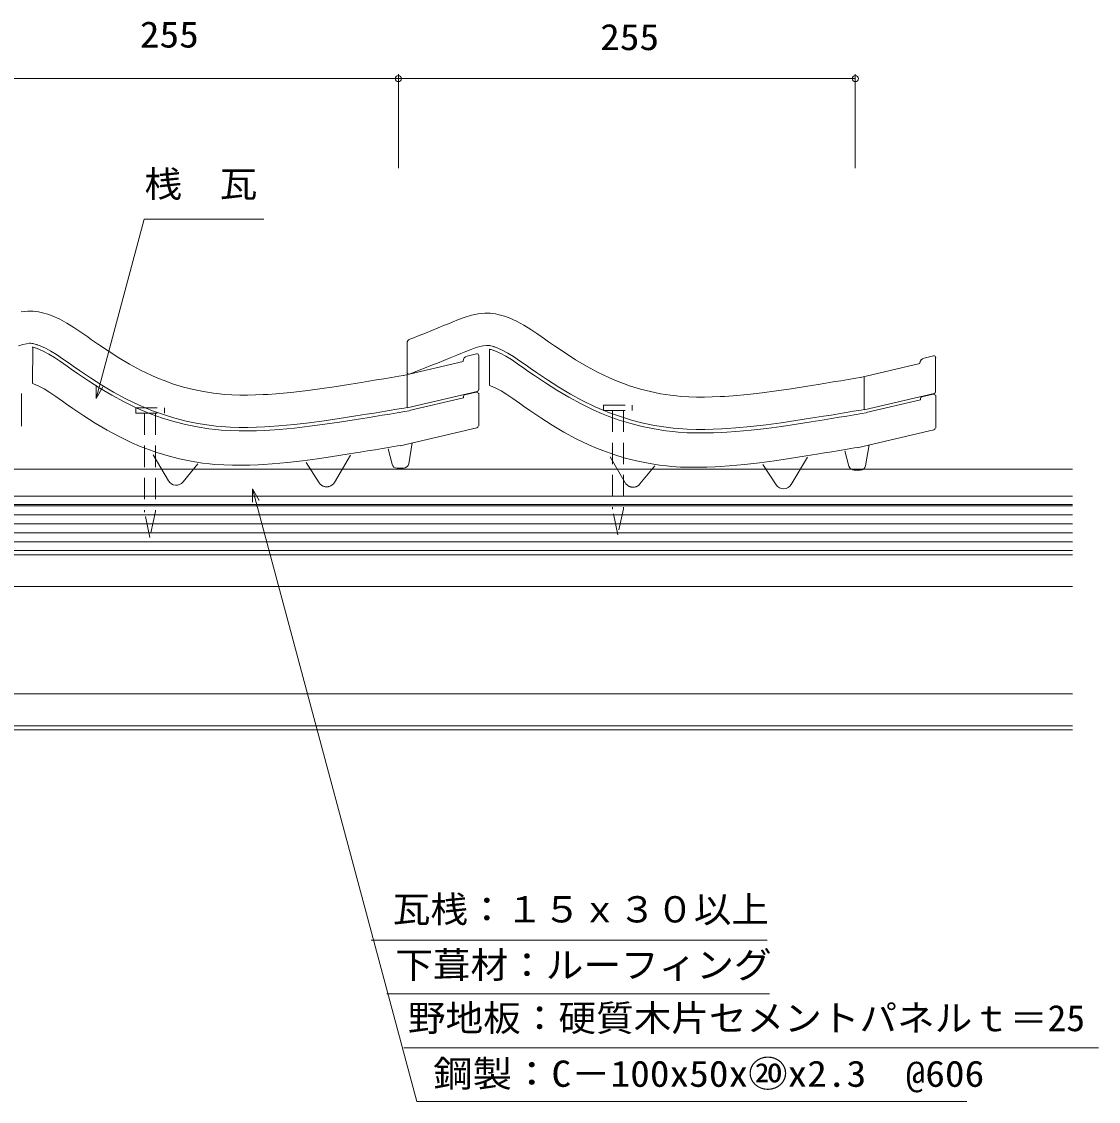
# Model space of a CAD drawing. Units: millimetres, scale not verified. Extents: x -684 to 665, y -293 to 310.
# Drawn here: x 64 to 665, y -293 to 310 of the extents above; entities that cross this region are included whole.
import ezdxf
from ezdxf.enums import TextEntityAlignment as Align

# ---------------------------------------------------------------- set-up
doc = ezdxf.new("R2010")
doc.units = ezdxf.units.MM
doc.header["$LTSCALE"] = 10
doc.linetypes.add('DASHED1', pattern=[1.8, 1.2, -0.6])
doc.linetypes.add('DASHED3', pattern=[4, 3, -1])
for name, color, linetype, lineweight in [('0-0_1', 4, 'Continuous', 18), ('0-1_2', 2, 'Continuous', 18), ('0-2_3', 2, 'Continuous', 18), ('0-3_4', 2, 'Continuous', 18)]:
    doc.layers.add(name, color=color, linetype=linetype, lineweight=lineweight)
doc.styles.add('ＭＳ ゴシック', font='')
doc.styles.get('ＭＳ ゴシック').set_extended_font_data('MS Gothic')

msp = doc.modelspace()

# ---------------------------------------------------------------- linework, layer by layer
at = {"layer": '0-0_1', "color": 7}
for p, q in [((-448.84, 277.7), (529.16, 277.7)), ((274.16, 279.4), (274.16, 227.7)), ((529.16, 227.7), (529.16, 279.4)), ((105.52, 99.12), (132.34, 199.2)), ((132.34, 199.2), (199.07, 199.2)), ((105.52, 99.12), (105.52, 106.62)), ((105.52, 99.12), (109.27, 105.62)), ((650.32, 59.69), (-364.24, 59.69)), ((192.8, 48.75), (192.8, 41.25)), ((192.8, 48.75), (196.55, 42.25)), ((192.8, 48.75), (284.43, -293.2)), ((650.32, 39.99), (-414.73, 39.99)), ((-299.73, 11.91), (650.32, 11.91)), ((650.32, -5.79), (-299.73, -5.79)), ((650.32, -65.79), (-299.73, -65.79)), ((-299.73, -83.49), (650.32, -83.49)), ((259.08, -203.15), (478.52, -203.15)), ((267.71, -233.24), (481.34, -233.24)), ((650.71, -263.34), (277.25, -263.34)), ((284.43, -293.2), (587.19, -293.2))]:
    msp.add_line(p, q, dxfattribs=at)
at = {"layer": '0-0_1'}
for p, q in [((69.78, 127.82), (69.82, 127.81)), ((69.82, 127.81), (70.4, 127.7)), ((70.14, 127.73), (69.97, 107.55)), ((70.4, 127.7), (71.06, 127.53)), ((71.06, 127.53), (71.85, 127.31)), ((71.85, 127.31), (72.03, 127.25)), ((72.03, 127.25), (73.49, 126.72)), ((73.49, 126.72), (76.32, 125.45)), ((279.03, 130.26), (279.03, 113.73)), ((280.29, 132.12), (281.42, 132.57)), ((324.76, 126.7), (324.8, 126.69)), ((324.8, 126.69), (325.38, 126.57)), ((325.12, 126.6), (324.94, 106.43)), ((325.38, 126.57), (326.03, 126.41)), ((76.32, 125.45), (79.19, 123.89)), ((79.19, 123.89), (82.31, 121.96)), ((82.31, 121.96), (85.68, 119.7)), ((317.85, 124.02), (312.61, 122.81)), ((319, 123.1), (319, 104.01)), ((326.03, 126.41), (326.82, 126.18)), ((326.82, 126.18), (327, 126.12)), ((327, 126.12), (328.47, 125.59)), ((328.47, 125.59), (331.3, 124.32)), ((331.3, 124.32), (334.17, 122.77)), ((334.17, 122.77), (337.28, 120.84)), ((337.28, 120.84), (340.65, 118.57)), ((572.83, 122.9), (567.59, 121.68)), ((573.97, 121.97), (573.97, 102.89)), ((85.68, 119.7), (89.3, 117.16)), ((89.3, 117.16), (91.53, 115.59)), ((91.53, 115.59), (95.07, 113.12)), ((277.04, 112.02), (310.29, 119.72)), ((280.34, 112.79), (286.73, 115.31)), ((340.65, 118.57), (344.27, 116.03)), ((344.27, 116.03), (346.51, 114.46)), ((532.01, 110.89), (565.26, 118.6)), ((95.07, 113.12), (101.26, 108.96)), ((101.26, 108.96), (107.67, 104.88)), ((279.06, 112.49), (279.06, 94.01)), ((346.51, 114.46), (350.05, 112)), ((350.05, 112), (356.23, 107.84)), ((534.03, 111.36), (534.03, 92.88)), ((69.81, 107.68), (70.56, 107.41)), ((70.56, 107.41), (73.53, 106.08)), ((73.53, 106.08), (76.51, 104.46)), ((76.51, 104.46), (79.71, 102.49)), ((79.71, 102.49), (83.12, 100.19)), ((107.67, 104.88), (114.3, 100.94)), ((318.14, 103.06), (279.06, 94.01)), ((311.33, 101.26), (317.66, 102.73)), ((324.79, 106.56), (325.54, 106.29)), ((325.54, 106.29), (328.5, 104.96)), ((328.5, 104.96), (331.49, 103.34)), ((331.49, 103.34), (334.68, 101.36)), ((356.23, 107.84), (362.64, 103.75)), ((362.64, 103.75), (369.28, 99.82)), ((63.94, 101.94), (63.94, 83.77)), ((83.12, 100.19), (86.77, 97.64)), ((86.77, 97.64), (89, 96.06)), ((114.3, 100.94), (121.2, 97.22)), ((121.2, 97.22), (128.27, 93.8)), ((280.24, 92.35), (310.55, 99.44)), ((310.56, 100.29), (310.55, 99.44)), ((319.1, 102.03), (319.1, 83.86)), ((334.68, 101.36), (338.1, 99.06)), ((338.1, 99.06), (341.74, 96.51)), ((341.74, 96.51), (343.97, 94.94)), ((369.28, 99.82), (376.17, 96.09)), ((573.11, 101.94), (534.03, 92.88)), ((535.21, 91.23), (565.52, 98.32)), ((565.53, 99.17), (565.52, 98.32)), ((566.31, 100.13), (572.64, 101.6)), ((574.08, 100.9), (574.08, 82.73)), ((89, 96.06), (92.52, 93.61)), ((92.52, 93.61), (98.67, 89.47)), ((128.27, 93.8), (132.63, 91.91)), ((132.63, 91.91), (136.32, 90.44)), ((136.32, 90.44), (142.48, 88.23)), ((265.18, 89.76), (269.38, 90.46)), ((269.38, 90.46), (273.58, 91.15)), ((273.58, 91.15), (277.77, 91.85)), ((277.77, 91.85), (280.19, 92.25)), ((343.97, 94.94), (347.49, 92.49)), ((347.49, 92.49), (353.65, 88.35)), ((376.17, 96.09), (383.24, 92.67)), ((383.24, 92.67), (387.6, 90.78)), ((387.6, 90.78), (391.29, 89.31)), ((528.55, 90.03), (532.74, 90.72)), ((532.74, 90.72), (535.17, 91.13)), ((98.67, 89.47), (105.03, 85.42)), ((105.03, 85.42), (111.61, 81.52)), ((142.48, 88.23), (148.85, 86.28)), ((148.85, 86.28), (155.31, 84.62)), ((155.31, 84.62), (161.86, 83.27)), ((224.67, 83.6), (233.08, 84.72)), ((233.08, 84.72), (241.38, 85.94)), ((241.38, 85.94), (249.59, 87.22)), ((249.59, 87.22), (254.32, 87.98)), ((254.32, 87.98), (256.77, 88.38)), ((256.77, 88.38), (260.98, 89.07)), ((260.98, 89.07), (265.18, 89.76)), ((353.65, 88.35), (360.01, 84.3)), ((391.29, 89.31), (397.46, 87.11)), ((397.46, 87.11), (403.82, 85.15)), ((403.82, 85.15), (410.28, 83.5)), ((488.05, 83.59), (496.36, 84.81)), ((496.36, 84.81), (504.56, 86.1)), ((504.56, 86.1), (509.29, 86.86)), ((509.29, 86.86), (511.75, 87.26)), ((511.75, 87.26), (515.95, 87.94)), ((515.95, 87.94), (520.16, 88.64)), ((520.16, 88.64), (524.36, 89.33)), ((524.36, 89.33), (528.55, 90.03)), ((111.61, 81.52), (118.43, 77.84)), ((161.86, 83.27), (168.37, 82.25)), ((168.37, 82.25), (172.3, 81.79)), ((172.3, 81.79), (175.35, 81.51)), ((175.35, 81.51), (180.31, 81.19)), ((180.31, 81.19), (185.28, 81.03)), ((185.28, 81.03), (190.18, 81.01)), ((190.18, 81.01), (195.01, 81.12)), ((195.01, 81.12), (199.73, 81.32)), ((199.73, 81.32), (202.53, 81.49)), ((202.53, 81.49), (207.6, 81.84)), ((207.6, 81.84), (216.16, 82.63)), ((216.16, 82.63), (224.67, 83.6)), ((317.96, 82.71), (275.14, 72.79)), ((360.01, 84.3), (366.58, 80.4)), ((366.58, 80.4), (373.4, 76.71)), ((410.28, 83.5), (416.83, 82.15)), ((416.83, 82.15), (423.35, 81.12)), ((423.35, 81.12), (427.27, 80.66)), ((427.27, 80.66), (430.33, 80.38)), ((430.33, 80.38), (435.28, 80.06)), ((435.28, 80.06), (440.25, 79.9)), ((440.25, 79.9), (445.16, 79.89)), ((445.16, 79.89), (449.99, 79.99)), ((449.99, 79.99), (454.71, 80.2)), ((454.71, 80.2), (457.51, 80.36)), ((457.51, 80.36), (462.57, 80.72)), ((462.57, 80.72), (471.13, 81.5)), ((471.13, 81.5), (479.64, 82.48)), ((479.64, 82.48), (488.05, 83.59)), ((572.93, 81.59), (530.11, 71.67)), ((118.43, 77.84), (125.42, 74.46)), ((125.42, 74.46), (129.72, 72.59)), ((129.72, 72.59), (133.34, 71.15)), ((269.57, 71.96), (273.75, 72.66)), ((273.75, 72.66), (275.37, 72.93)), ((279.93, 62.75), (281.86, 74.35)), ((373.4, 76.71), (380.39, 73.33)), ((380.39, 73.33), (384.69, 71.47)), ((534.9, 61.62), (536.84, 73.23)), ((133.34, 71.15), (139.43, 68.97)), ((145.86, 53.22), (137.32, 67.75)), ((139.43, 68.97), (145.71, 67.05)), ((145.71, 67.05), (152.08, 65.41)), ((229.12, 65.54), (237.4, 66.75)), ((237.4, 66.75), (245.59, 68.04)), ((238.48, 52.29), (247.42, 67.54)), ((245.59, 68.04), (250.32, 68.8)), ((250.32, 68.8), (252.77, 69.2)), ((252.77, 69.2), (256.97, 69.88)), ((256.97, 69.88), (261.18, 70.57)), ((261.18, 70.57), (265.37, 71.27)), ((265.37, 71.27), (269.57, 71.96)), ((270.65, 62.48), (268.4, 71.05)), ((384.69, 71.47), (388.32, 70.02)), ((388.32, 70.02), (394.4, 67.84)), ((400.83, 52.09), (392.3, 66.63)), ((394.4, 67.84), (400.68, 65.92)), ((492.38, 65.63), (500.57, 66.91)), ((493.46, 51.16), (502.4, 66.41)), ((500.57, 66.91), (505.29, 67.67)), ((505.29, 67.67), (507.74, 68.07)), ((507.74, 68.07), (511.95, 68.76)), ((511.95, 68.76), (516.15, 69.45)), ((516.15, 69.45), (520.35, 70.14)), ((520.35, 70.14), (524.54, 70.84)), ((525.62, 61.35), (523.38, 69.93)), ((524.54, 70.84), (528.73, 71.53)), ((528.73, 71.53), (530.34, 71.8)), ((152.08, 65.41), (158.53, 64.08)), ((154.03, 52.57), (162.33, 62.64)), ((158.53, 64.08), (164.96, 63.07)), ((164.96, 63.07), (168.83, 62.62)), ((168.83, 62.62), (171.82, 62.34)), ((171.82, 62.34), (176.72, 62.03)), ((176.72, 62.03), (181.63, 61.87)), ((181.63, 61.87), (186.48, 61.85)), ((186.48, 61.85), (191.26, 61.96)), ((191.26, 61.96), (195.95, 62.16)), ((195.95, 62.16), (198.72, 62.32)), ((198.72, 62.32), (203.75, 62.68)), ((203.75, 62.68), (212.27, 63.46)), ((212.27, 63.46), (220.74, 64.43)), ((220.74, 64.43), (229.12, 65.54)), ((229.97, 52.1), (222.65, 63.41)), ((400.68, 65.92), (407.05, 64.29)), ((407.05, 64.29), (413.51, 62.95)), ((409, 51.44), (417.31, 61.51)), ((413.51, 62.95), (419.93, 61.95)), ((419.93, 61.95), (423.8, 61.49)), ((423.8, 61.49), (426.8, 61.21)), ((426.8, 61.21), (431.7, 60.9)), ((431.7, 60.9), (436.61, 60.74)), ((436.61, 60.74), (441.45, 60.73)), ((441.45, 60.73), (446.24, 60.83)), ((446.24, 60.83), (450.92, 61.04)), ((450.92, 61.04), (453.7, 61.2)), ((453.7, 61.2), (458.73, 61.55)), ((458.73, 61.55), (467.24, 62.33)), ((467.24, 62.33), (475.71, 63.3)), ((475.71, 63.3), (484.09, 64.41)), ((484.95, 50.97), (477.62, 62.28)), ((484.09, 64.41), (492.38, 65.63)), ((276.97, 60.24), (273.55, 60.24)), ((531.94, 59.11), (528.52, 59.11))]:
    msp.add_line(p, q, dxfattribs=at)
at = {"layer": '0-0_1', "color": 2, "linetype": 'DASHED1'}
for p, q in [((132.58, 90.87), (132.58, 35.72)), ((138.58, 90.87), (138.58, 35.97)), ((393.72, 92.44), (393.72, 37.3)), ((399.72, 92.44), (399.72, 37.55)), ((396.67, 23.04), (393.72, 37.3)), ((399.72, 37.55), (396.67, 23.04)), ((135.53, 21.47), (132.58, 35.72)), ((138.58, 35.97), (135.53, 21.47)), ((-299.73, -5.79), (650.32, -5.79)), ((-299.73, -65.79), (650.32, -65.79))]:
    msp.add_line(p, q, dxfattribs=at)
at = {"layer": '0-0_1', "color": 2}
for p, q in [((192.8, 48.75), (284.43, -293.2)), ((650.32, 14.21), (-414.73, 14.21)), ((-299.73, 11.91), (650.32, 11.91)), ((-299.73, -83.49), (650.32, -83.49)), ((650.32, -85.79), (-299.73, -85.79)), ((259.08, -203.15), (479.93, -203.15)), ((267.71, -233.24), (477.11, -233.24)), ((277.25, -263.34), (664.82, -263.34)), ((284.43, -293.2), (591.43, -293.2))]:
    msp.add_line(p, q, dxfattribs=at)
at = {"layer": '0-0_1', "color": 1}
for p, q in [((650.32, 34.21), (-414.73, 34.21)), ((650.32, 29.21), (-414.73, 29.21)), ((650.32, 24.21), (-414.73, 24.21)), ((650.32, 19.21), (-414.73, 19.21))]:
    msp.add_line(p, q, dxfattribs=at)
at = {"layer": '0-0_1'}
for points in [[(63.7, 147.54), (67.4, 147.93), (69.56, 147.93), (70.41, 147.89), (71.87, 147.73), (73.34, 147.51), (74.8, 147.21), (76.24, 146.85), (77.68, 146.44), (78.5, 146.18), (81.01, 145.26), (85.19, 143.39), (89.23, 141.2), (93.15, 138.77), (96.99, 136.19), (100.8, 133.52), (103, 131.97), (106.37, 129.63), (112.22, 125.69), (118.14, 121.92), (124.17, 118.35), (130.31, 115.02), (136.6, 111.99), (140.32, 110.37), (143.39, 109.15), (148.78, 107.22), (154.26, 105.54), (159.82, 104.12)], [(281.42, 132.57), (282.23, 132.89), (285.76, 134.28), (289.3, 135.67), (292.84, 137.09), (296.41, 138.52), (300, 139.98), (302.09, 140.85), (304.16, 141.71), (307.74, 143.16), (311.36, 144.49), (315, 145.61), (318.67, 146.41), (322.37, 146.81), (324.53, 146.81), (325.38, 146.76), (326.85, 146.61), (328.31, 146.38), (329.77, 146.09), (331.22, 145.73), (332.65, 145.32), (333.47, 145.05), (335.98, 144.14), (340.17, 142.26), (344.2, 140.07), (348.12, 137.65), (351.97, 135.06), (355.77, 132.4), (357.98, 130.84), (361.34, 128.5), (367.19, 124.57), (373.11, 120.79), (379.14, 117.22), (385.28, 113.9), (391.57, 110.86), (395.29, 109.25), (398.37, 108.02), (403.76, 106.09), (409.24, 104.41), (414.79, 102.99)], [(62.14, 128.55), (64.6, 129.31), (66.59, 129.74), (68.36, 129.93), (69.04, 129.93), (68.97, 129.94), (69.58, 129.88), (70.17, 129.78), (70.84, 129.65), (71.58, 129.47), (72.43, 129.22), (72.68, 129.14), (74.24, 128.57), (77.21, 127.24), (80.19, 125.62), (83.39, 123.65), (86.81, 121.35), (90.45, 118.8), (92.68, 117.22), (96.2, 114.77), (102.35, 110.63), (108.71, 106.58), (115.29, 102.69), (122.11, 99), (129.1, 95.62), (133.4, 93.75), (137.02, 92.31), (143.11, 90.13), (149.39, 88.21), (155.76, 86.57)], [(286.76, 115.33), (288.81, 116.13), (292.36, 117.53), (295.93, 118.94), (299.54, 120.38), (303.17, 121.84), (306.83, 123.33), (308.97, 124.21), (310.98, 125.05), (314.24, 126.37), (317.12, 127.43), (319.57, 128.18), (321.56, 128.62), (323.34, 128.81), (324.02, 128.81), (323.94, 128.81), (324.56, 128.75), (325.15, 128.66), (325.82, 128.52), (326.55, 128.34), (327.41, 128.09), (327.65, 128.02), (329.22, 127.45), (332.18, 126.12), (335.17, 124.5), (338.36, 122.52), (341.78, 120.22), (345.42, 117.67), (347.65, 116.1), (351.18, 113.65), (357.33, 109.51), (363.69, 105.46), (370.26, 101.56), (377.08, 97.87), (384.07, 94.49), (388.37, 92.63), (392, 91.18), (398.09, 89), (404.36, 87.08), (410.74, 85.45)], [(159.82, 104.12), (165.43, 102.96), (171.09, 102.07), (174.39, 101.68), (176.91, 101.45), (181.27, 101.17), (185.63, 101.03), (189.99, 101.02), (194.36, 101.11), (198.72, 101.3), (201.25, 101.45), (205.98, 101.78), (214.11, 102.52), (222.22, 103.45), (230.31, 104.53), (238.38, 105.71), (246.45, 106.97), (251.13, 107.73), (253.56, 108.12), (257.74, 108.81), (261.93, 109.5), (266.12, 110.19), (270.3, 110.88), (274.48, 111.58), (276.91, 111.98)], [(414.79, 102.99), (420.41, 101.83), (426.07, 100.94), (429.36, 100.55), (431.88, 100.32), (436.24, 100.04), (440.6, 99.9), (444.97, 99.89), (449.34, 99.99), (453.7, 100.17), (456.23, 100.32), (460.95, 100.65), (469.08, 101.4), (477.19, 102.33), (485.28, 103.4), (493.36, 104.59), (501.43, 105.85), (506.1, 106.6), (508.53, 107), (512.72, 107.68), (516.9, 108.37), (521.09, 109.06), (525.27, 109.76), (529.46, 110.45), (531.89, 110.85)], [(155.76, 86.57), (162.21, 85.24), (168.64, 84.23), (172.51, 83.78), (175.51, 83.5), (180.4, 83.19), (185.31, 83.03), (190.16, 83.02), (194.95, 83.12), (199.63, 83.32), (202.41, 83.48), (207.43, 83.84), (215.95, 84.62), (224.42, 85.59), (232.8, 86.7), (241.08, 87.91), (249.27, 89.2), (254, 89.96), (256.45, 90.36), (260.66, 91.04), (264.86, 91.73), (269.06, 92.43), (273.25, 93.12), (277.44, 93.82), (279.05, 94.09)], [(410.74, 85.45), (417.19, 84.12), (423.62, 83.11), (427.48, 82.65), (430.48, 82.37), (435.38, 82.06), (440.29, 81.9), (445.14, 81.89), (449.92, 81.99), (454.61, 82.2), (457.38, 82.36), (462.41, 82.71), (470.92, 83.49), (479.4, 84.46), (487.77, 85.57), (496.06, 86.79), (504.25, 88.07), (508.98, 88.83), (511.43, 89.23), (515.63, 89.92), (519.83, 90.61), (524.03, 91.3), (528.22, 92), (532.41, 92.69), (534.03, 92.96)]]:
    msp.add_lwpolyline(points, dxfattribs=at)
at = {"layer": '0-0_1', "color": 2, "linetype": 'DASHED1'}
for points in [[(127.58, 93.87), (143.58, 93.87), (143.58, 90.87)], [(127.58, 93.87), (127.58, 90.87), (143.58, 90.87)], [(388.72, 95.44), (404.72, 95.44), (404.72, 92.44)], [(388.72, 95.44), (388.72, 92.44), (404.72, 92.44)]]:
    msp.add_lwpolyline(points, dxfattribs=at)
at = {"layer": '0-0_1', "color": 7}
for points in [[(-364.24, 59.69), (-364.24, 44.69), (650.32, 44.69)], [(-414.73, 39.99), (-414.73, 14.21), (650.32, 14.21)], [(-299.73, 14.21), (-299.73, -85.79), (650.32, -85.79)]]:
    msp.add_lwpolyline(points, dxfattribs=at)
at = {"layer": '0-0_1', "color": 2}
msp.add_lwpolyline([(192.8, 41.25), (192.8, 48.75), (196.55, 42.25)], dxfattribs=at)
at = {"layer": '0-0_1'}
for centre, radius, start, end in [((281.03, 130.26), 2, 111.74902, 180), ((313.29, 119.89), 3, 103.0288, 179.5), ((318.08, 123.05), 1, 359.5, 103.0288), ((568.26, 118.76), 3, 103.0288, 179.5), ((573.05, 121.92), 1, 359.5, 103.0288), ((279.97, 113.72), 1, 179.5, 291.53166), ((317.89, 101.75), 1, 359.5, 103.08296), ((317.91, 104.04), 1, 283.04497, 359.5), ((572.88, 102.91), 1, 283.04497, 359.5), ((311.56, 100.28), 1, 103.08296, 179.5), ((566.53, 99.16), 1, 103.08296, 179.5), ((572.86, 100.63), 1, 359.5, 103.08296), ((317.73, 83.69), 1, 283.04497, 359.5), ((572.71, 82.56), 1, 283.04497, 359.5), ((273.55, 63.24), 3, 194.67639, 270), ((276.97, 63.24), 3, 270, 350.53767), ((528.52, 62.11), 3, 194.67639, 270), ((531.94, 62.11), 3, 270, 350.53767), ((150.17, 55.75), 5, 210.42578, 320.47001), ((489.14, 53.69), 5, 212.93986, 329.61716)]:
    msp.add_arc(centre, radius, start, end, dxfattribs=at)
at = {"layer": '0-0_1', "linetype": 'DASHED1'}
for centre, start, end in [((234.17, 54.82), 212.93986, 329.61716), ((405.15, 54.63), 210.42578, 320.47001)]:
    msp.add_arc(centre, 5, start, end, dxfattribs=at)
at = {"layer": '0-1_2'}
for p, q in [((18.88, 277.7), (274.16, 277.7)), ((274.16, 280.2), (274.16, 227.7)), ((274.16, 277.7), (529.16, 277.7)), ((529.16, 280.2), (529.16, 227.7)), ((105.52, 99.12), (132.34, 199.2)), ((132.34, 199.2), (196.25, 199.2)), ((247.68, 39.21), (-414.73, 39.21))]:
    msp.add_line(p, q, dxfattribs=at)
at = {"layer": '0-1_2', "color": 1}
msp.add_line((650.32, 39.21), (-414.73, 39.21), dxfattribs=at)
at = {"layer": '0-1_2'}
msp.add_lwpolyline([(109.27, 105.62), (105.52, 99.12), (105.52, 106.62)], dxfattribs=at)
for centre in [(274.16, 277.7), (274.16, 277.7), (529.16, 277.7)]:
    msp.add_circle(centre, 1.7, dxfattribs=at)
at = {"layer": '0-2_3'}
msp.add_line((-364.24, 44.69), (650.32, 44.69), dxfattribs=at)
at = {"layer": '0-2_3', "linetype": 'DASHED3'}
msp.add_line((-414.73, 39.99), (650.32, 39.99), dxfattribs=at)
at = {"layer": '0-3_4'}
msp.add_line((-364.24, 59.69), (650.32, 59.69), dxfattribs=at)

# ---------------------------------------------------------------- texts
at = {"layer": '0-0_1', "color": 7, "style": 'ＭＳ ゴシック'}
for s, width, p in [('瓦桟：１５ｘ３０以上', 1.05, (271.05, -197.72)), ('下葺材：ルーフィング', 1.05, (272.46, -228.77)), ('野地板：硬質木片セメントパネルｔ＝25', 1.05, (279.52, -258.41)), ('鋼製：C－100x50x⑳x2.3\u3000@606', 1.1, (293.63, -289.46))]:
    msp.add_text(s, height=14.66, dxfattribs=dict(at, width=width)).set_placement(p, align=Align.BOTTOM_LEFT)
at = {"layer": '0-1_2', "color": 7, "style": 'ＭＳ ゴシック'}
for s, width, p in [('255', 1.1, (129.91, 290.61)), ('255', 1.1, (386.78, 289.2)), ('桟\u3000瓦', 1.05, (132.5, 207.09))]:
    msp.add_text(s, height=14.66, dxfattribs=dict(at, width=width)).set_placement(p, align=Align.BOTTOM_LEFT)

doc.saveas('drawing.dxf')
